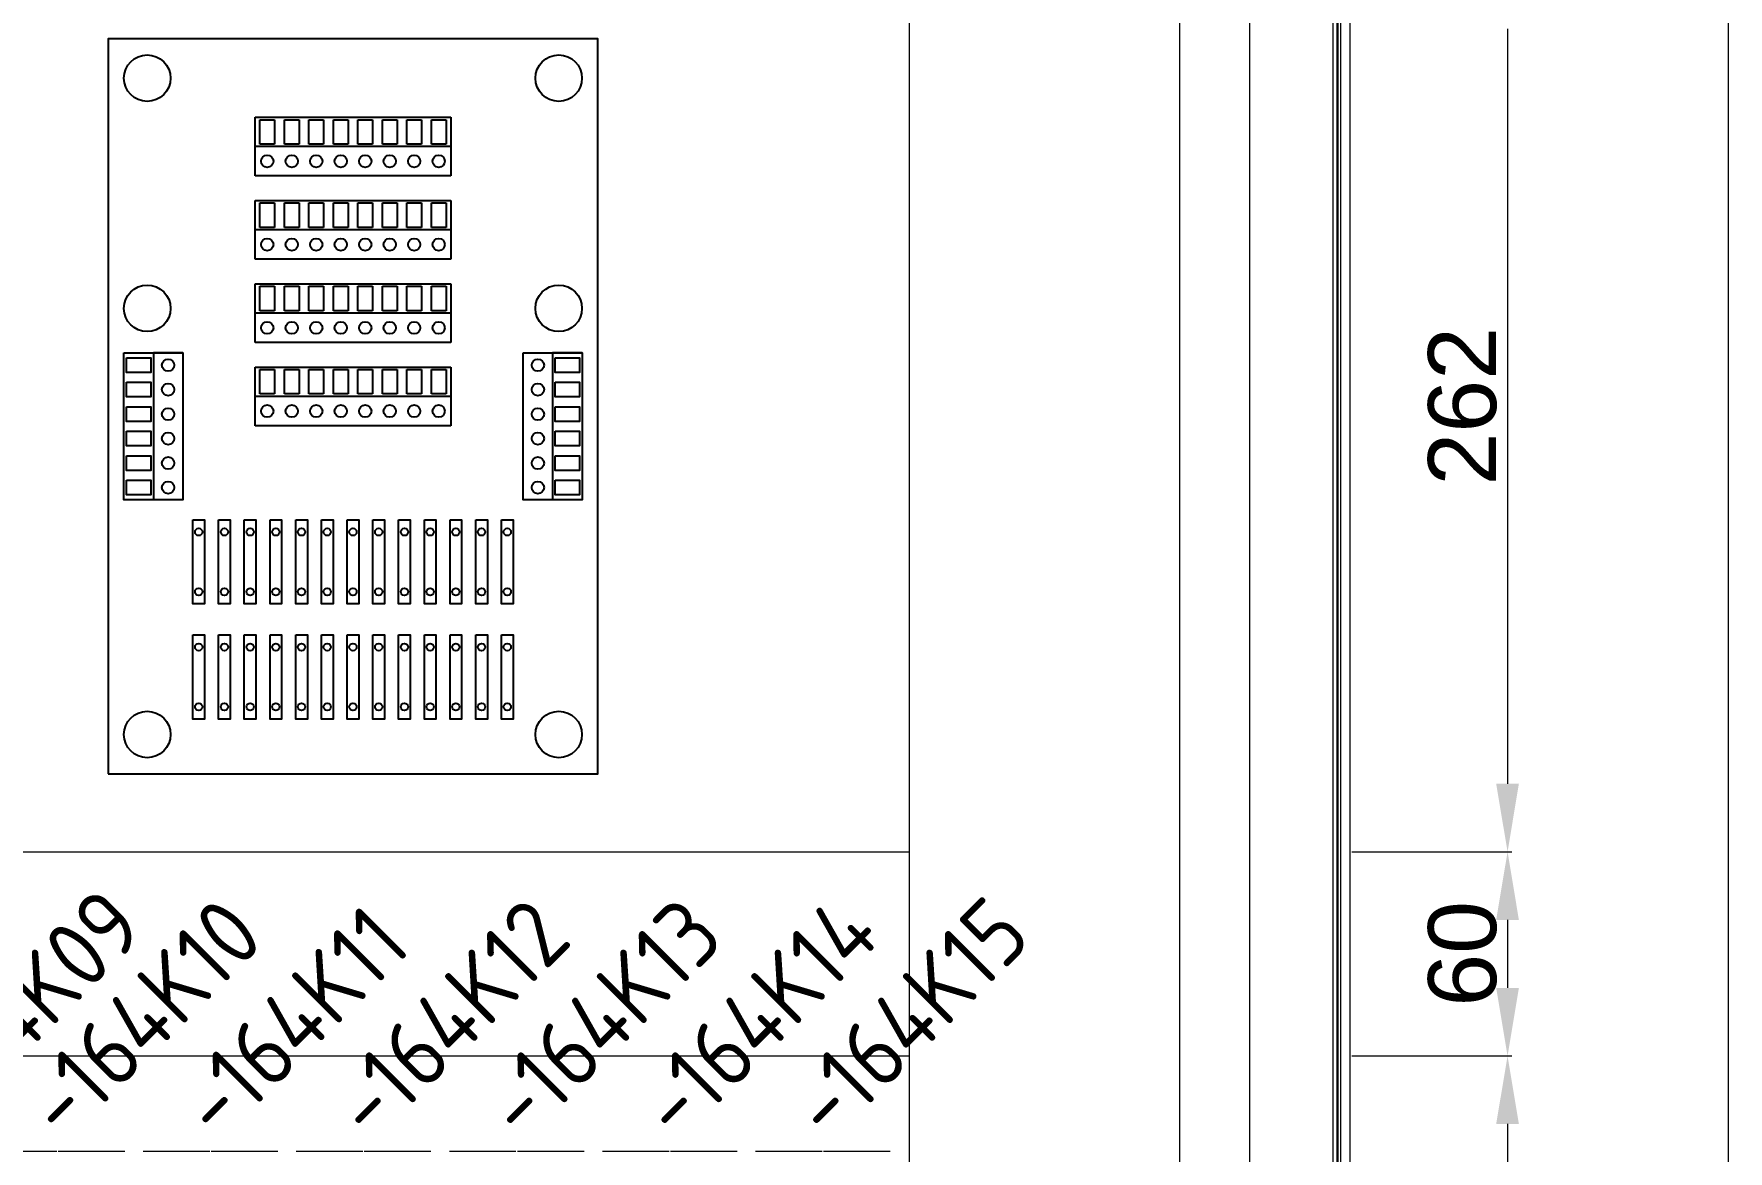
# Model space of a CAD drawing. Header units: millimetres. Extents: x 1359 to 3577, y 1336 to 3557.
# Drawn here: x 3075.2 to 3573.3, y 2031.6 to 2360.1 of the extents above; entities that cross this region are included whole.
import ezdxf

# ---------------------------------------------------------------- set-up
doc = ezdxf.new("R2010")
doc.units = ezdxf.units.MM
doc.set_wipeout_variables(frame=1)
doc.layers.add('000-PI-Oprema', color=30, linetype='Continuous', lineweight=5)
doc.layers.add('000-PI-ORMAR', color=2, linetype='Continuous')
doc.layers.add('002-PI-Kabelska kanalica', color=150, linetype='Continuous')
doc.styles.add('PI0', font='isocpeur.ttf', dxfattribs={"width": 0.9})
doc.styles.get("Standard").update_dxf_attribs({"font": 'arial.ttf'})

msp = doc.modelspace()

# ---------------------------------------------------------------- linework, layer by layer
at = {"layer": '000-PI-Oprema', "color": 0, "linetype": 'ByBlock', "lineweight": 0}
for p, q in [((3062.35, 2031.56), (3081.95, 2031.56)), ((3082.35, 2031.56), (3101.95, 2031.56)), ((3107.35, 2031.56), (3126.95, 2031.56)), ((3127.35, 2031.56), (3146.95, 2031.56)), ((3152.35, 2031.56), (3171.95, 2031.56)), ((3172.35, 2031.56), (3191.95, 2031.56)), ((3197.35, 2031.56), (3216.95, 2031.56)), ((3217.35, 2031.56), (3236.95, 2031.56)), ((3242.35, 2031.56), (3261.95, 2031.56)), ((3262.35, 2031.56), (3281.95, 2031.56)), ((3287.35, 2031.56), (3306.95, 2031.56)), ((3307.35, 2031.56), (3326.95, 2031.56))]:
    msp.add_line(p, q, dxfattribs=at)
at = {"layer": '000-PI-ORMAR', "color": 0, "linetype": 'ByBlock', "lineweight": 0}
msp.add_line((3412.07, 3351.56), (3412.07, 1461.56), dxfattribs=at)
at = {"layer": '002-PI-Kabelska kanalica', "color": 0, "linetype": 'ByBlock', "lineweight": 0}
for p, q in [((3457.07, 3400.66), (3457.07, 1416.16)), ((3458.38, 1416.16), (3458.38, 3400.66)), ((3458.57, 3380.02), (3458.57, 1429.16)), ((3459.35, 3379.96), (3459.35, 1428.96)), ((3462.07, 3379.96), (3462.07, 1428.96)), ((3332.57, 3351.56), (3332.57, 1679.56)), ((3432.57, 3351.56), (3432.57, 1679.56)), ((2516.57, 2119.56), (3332.57, 2119.56)), ((3332.57, 2119.56), (3332.57, 2059.56)), ((2516.57, 2059.56), (3332.57, 2059.56))]:
    msp.add_line(p, q, dxfattribs=at)
at = {"layer": '002-PI-Kabelska kanalica', "color": 0, "linetype": 'ByBlock', "lineweight": 0, "ltscale": 0.25}
for p, q in [((3573.34, 3383.16), (3573.34, 1426.16)), ((3508.49, 2361.56), (3508.49, 2139.56)), ((3462.7, 2119.56), (3509.74, 2119.56)), ((3462.7, 2119.56), (3509.74, 2119.56)), ((3508.49, 2099.56), (3508.49, 2079.56)), ((3462.7, 2059.56), (3509.74, 2059.56)), ((3462.7, 2059.56), (3509.74, 2059.56)), ((3508.49, 2039.56), (3508.49, 1919.56))]:
    msp.add_line(p, q, dxfattribs=at)
at = {"layer": '002-PI-Kabelska kanalica', "color": 0, "linetype": 'ByBlock', "ltscale": 0.25}
for points in [[(3505.15, 2139.56), (3511.82, 2139.56), (3508.49, 2119.56)], [(3505.15, 2099.56), (3511.82, 2099.56), (3508.49, 2119.56)], [(3505.15, 2079.56), (3511.82, 2079.56), (3508.49, 2059.56)], [(3505.15, 2039.56), (3511.82, 2039.56), (3508.49, 2059.56)]]:
    msp.add_solid(points, dxfattribs=at)

# ---------------------------------------------------------------- texts
at = {"layer": '002-PI-Kabelska kanalica', "color": 0, "linetype": 'ByBlock', "lineweight": 0, "style": 'PI0', "width": 0.9}
for s, p in [('-164K09', (3046.29, 2033.62)), ('-164K10', (3084.32, 2033.82)), ('-164K11', (3129.72, 2033.82)), ('-164K12', (3174.72, 2033.62)), ('-164K13', (3219.32, 2033.62)), ('-164K14', (3264.72, 2033.62)), ('-164K15', (3309.32, 2033.62))]:
    msp.add_text(s, height=20, rotation=45, dxfattribs=at).set_placement(p)
at = {"layer": '002-PI-Kabelska kanalica', "color": 0, "linetype": 'ByBlock', "lineweight": 0, "ltscale": 0.25, "char_height": 20, "attachment_point": 5, "rotation": 90}
for s, insert in [('262', (3495.27, 2250.56)), ('60', (3495.27, 2089.56))]:
    msp.add_mtext(s, dxfattribs=dict(at, insert=insert))

# ---------------------------------------------------------------- wipeouts: each hides what was drawn before it
at = {"color": 7}
msp.add_wipeout([(3097.01, 2142.54), (3097.01, 2358.57), (3241.03, 2358.57), (3241.03, 2142.54)], dxfattribs=at)

# ---------------------------------------------------------------- next in the draw order: linework, layer by layer
at = {"color": 7, "ltscale": 0.25}
for p, q in [((3140.22, 2318.28), (3140.22, 2335.56)), ((3140.22, 2335.56), (3197.82, 2335.56)), ((3141.66, 2327.64), (3141.66, 2334.84)), ((3141.66, 2334.84), (3145.98, 2334.84)), ((3145.98, 2334.84), (3145.98, 2327.64)), ((3148.86, 2327.64), (3148.86, 2334.84)), ((3148.86, 2334.84), (3153.18, 2334.84)), ((3153.18, 2334.84), (3153.18, 2327.64)), ((3156.06, 2327.64), (3156.06, 2334.84)), ((3156.06, 2334.84), (3160.38, 2334.84)), ((3160.38, 2334.84), (3160.38, 2327.64)), ((3163.26, 2327.64), (3163.26, 2334.84)), ((3163.26, 2334.84), (3167.58, 2334.84)), ((3167.58, 2334.84), (3167.58, 2327.64)), ((3170.46, 2327.64), (3170.46, 2334.84)), ((3170.46, 2334.84), (3174.78, 2334.84)), ((3174.78, 2334.84), (3174.78, 2327.64)), ((3177.66, 2327.64), (3177.66, 2334.84)), ((3177.66, 2334.84), (3181.98, 2334.84)), ((3181.98, 2334.84), (3181.98, 2327.64)), ((3184.86, 2327.64), (3184.86, 2334.84)), ((3184.86, 2334.84), (3189.18, 2334.84)), ((3189.18, 2334.84), (3189.18, 2327.64)), ((3192.06, 2327.64), (3192.06, 2334.84)), ((3192.06, 2334.84), (3196.38, 2334.84)), ((3196.38, 2334.84), (3196.38, 2327.64)), ((3197.82, 2326.92), (3140.22, 2326.92)), ((3145.98, 2327.64), (3141.66, 2327.64)), ((3153.18, 2327.64), (3148.86, 2327.64)), ((3160.38, 2327.64), (3156.06, 2327.64)), ((3167.58, 2327.64), (3163.26, 2327.64)), ((3174.78, 2327.64), (3170.46, 2327.64)), ((3181.98, 2327.64), (3177.66, 2327.64)), ((3189.18, 2327.64), (3184.86, 2327.64)), ((3196.38, 2327.64), (3192.06, 2327.64)), ((3197.82, 2318.28), (3140.22, 2318.28)), ((3140.22, 2293.79), (3140.22, 2311.08)), ((3140.22, 2311.08), (3197.82, 2311.08)), ((3141.66, 2303.15), (3141.66, 2310.36)), ((3141.66, 2310.36), (3145.98, 2310.36)), ((3145.98, 2310.36), (3145.98, 2303.15)), ((3148.86, 2303.15), (3148.86, 2310.36)), ((3148.86, 2310.36), (3153.18, 2310.36)), ((3153.18, 2310.36), (3153.18, 2303.15)), ((3156.06, 2303.15), (3156.06, 2310.36)), ((3156.06, 2310.36), (3160.38, 2310.36)), ((3160.38, 2310.36), (3160.38, 2303.15)), ((3163.26, 2303.15), (3163.26, 2310.36)), ((3163.26, 2310.36), (3167.58, 2310.36)), ((3167.58, 2310.36), (3167.58, 2303.15)), ((3170.46, 2303.15), (3170.46, 2310.36)), ((3170.46, 2310.36), (3174.78, 2310.36)), ((3174.78, 2310.36), (3174.78, 2303.15)), ((3177.66, 2303.15), (3177.66, 2310.36)), ((3177.66, 2310.36), (3181.98, 2310.36)), ((3181.98, 2310.36), (3181.98, 2303.15)), ((3184.86, 2303.15), (3184.86, 2310.36)), ((3184.86, 2310.36), (3189.18, 2310.36)), ((3189.18, 2310.36), (3189.18, 2303.15)), ((3192.06, 2303.15), (3192.06, 2310.36)), ((3192.06, 2310.36), (3196.38, 2310.36)), ((3196.38, 2310.36), (3196.38, 2303.15)), ((3197.82, 2302.43), (3140.22, 2302.43)), ((3145.98, 2303.15), (3141.66, 2303.15)), ((3153.18, 2303.15), (3148.86, 2303.15)), ((3160.38, 2303.15), (3156.06, 2303.15)), ((3167.58, 2303.15), (3163.26, 2303.15)), ((3174.78, 2303.15), (3170.46, 2303.15)), ((3181.98, 2303.15), (3177.66, 2303.15)), ((3189.18, 2303.15), (3184.86, 2303.15)), ((3196.38, 2303.15), (3192.06, 2303.15)), ((3197.82, 2293.79), (3140.22, 2293.79)), ((3140.22, 2269.31), (3140.22, 2286.59)), ((3140.22, 2286.59), (3197.82, 2286.59)), ((3141.66, 2278.67), (3141.66, 2285.87)), ((3141.66, 2285.87), (3145.98, 2285.87)), ((3145.98, 2285.87), (3145.98, 2278.67)), ((3148.86, 2278.67), (3148.86, 2285.87)), ((3148.86, 2285.87), (3153.18, 2285.87)), ((3153.18, 2285.87), (3153.18, 2278.67)), ((3156.06, 2278.67), (3156.06, 2285.87)), ((3156.06, 2285.87), (3160.38, 2285.87)), ((3160.38, 2285.87), (3160.38, 2278.67)), ((3163.26, 2278.67), (3163.26, 2285.87)), ((3163.26, 2285.87), (3167.58, 2285.87)), ((3167.58, 2285.87), (3167.58, 2278.67)), ((3170.46, 2278.67), (3170.46, 2285.87)), ((3170.46, 2285.87), (3174.78, 2285.87)), ((3174.78, 2285.87), (3174.78, 2278.67)), ((3177.66, 2278.67), (3177.66, 2285.87)), ((3177.66, 2285.87), (3181.98, 2285.87)), ((3181.98, 2285.87), (3181.98, 2278.67)), ((3184.86, 2278.67), (3184.86, 2285.87)), ((3184.86, 2285.87), (3189.18, 2285.87)), ((3189.18, 2285.87), (3189.18, 2278.67)), ((3192.06, 2278.67), (3192.06, 2285.87)), ((3192.06, 2285.87), (3196.38, 2285.87)), ((3196.38, 2285.87), (3196.38, 2278.67)), ((3197.82, 2277.95), (3140.22, 2277.95)), ((3145.98, 2278.67), (3141.66, 2278.67)), ((3153.18, 2278.67), (3148.86, 2278.67)), ((3160.38, 2278.67), (3156.06, 2278.67)), ((3167.58, 2278.67), (3163.26, 2278.67)), ((3174.78, 2278.67), (3170.46, 2278.67)), ((3181.98, 2278.67), (3177.66, 2278.67)), ((3189.18, 2278.67), (3184.86, 2278.67)), ((3196.38, 2278.67), (3192.06, 2278.67)), ((3197.82, 2269.31), (3140.22, 2269.31)), ((3140.22, 2244.83), (3140.22, 2262.11)), ((3140.22, 2262.11), (3197.82, 2262.11)), ((3141.66, 2254.19), (3141.66, 2261.39)), ((3141.66, 2261.39), (3145.98, 2261.39)), ((3145.98, 2261.39), (3145.98, 2254.19)), ((3148.86, 2254.19), (3148.86, 2261.39)), ((3148.86, 2261.39), (3153.18, 2261.39)), ((3153.18, 2261.39), (3153.18, 2254.19)), ((3156.06, 2254.19), (3156.06, 2261.39)), ((3156.06, 2261.39), (3160.38, 2261.39)), ((3160.38, 2261.39), (3160.38, 2254.19)), ((3163.26, 2254.19), (3163.26, 2261.39)), ((3163.26, 2261.39), (3167.58, 2261.39)), ((3167.58, 2261.39), (3167.58, 2254.19)), ((3170.46, 2254.19), (3170.46, 2261.39)), ((3170.46, 2261.39), (3174.78, 2261.39)), ((3174.78, 2261.39), (3174.78, 2254.19)), ((3177.66, 2254.19), (3177.66, 2261.39)), ((3177.66, 2261.39), (3181.98, 2261.39)), ((3181.98, 2261.39), (3181.98, 2254.19)), ((3184.86, 2254.19), (3184.86, 2261.39)), ((3184.86, 2261.39), (3189.18, 2261.39)), ((3189.18, 2261.39), (3189.18, 2254.19)), ((3192.06, 2254.19), (3192.06, 2261.39)), ((3192.06, 2261.39), (3196.38, 2261.39)), ((3196.38, 2261.39), (3196.38, 2254.19)), ((3197.82, 2253.47), (3140.22, 2253.47)), ((3145.98, 2254.19), (3141.66, 2254.19)), ((3153.18, 2254.19), (3148.86, 2254.19)), ((3160.38, 2254.19), (3156.06, 2254.19)), ((3167.58, 2254.19), (3163.26, 2254.19)), ((3174.78, 2254.19), (3170.46, 2254.19)), ((3181.98, 2254.19), (3177.66, 2254.19)), ((3189.18, 2254.19), (3184.86, 2254.19)), ((3196.38, 2254.19), (3192.06, 2254.19)), ((3197.82, 2244.83), (3140.22, 2244.83))]:
    msp.add_line(p, q, dxfattribs=at)
msp.add_lwpolyline([(3097.01, 2142.54), (3241.03, 2142.54), (3241.03, 2358.57), (3097.01, 2358.57)], close=True, dxfattribs=at)
for points in [[(3197.82, 2335.56), (3197.82, 2318.28)], [(3197.82, 2311.08), (3197.82, 2293.79)], [(3197.82, 2286.59), (3197.82, 2269.31)], [(3101.69, 2266.26), (3118.97, 2266.26), (3118.97, 2223.06), (3101.69, 2223.06), (3101.69, 2266.26)], [(3102.41, 2264.82), (3109.61, 2264.82), (3109.61, 2260.5), (3102.41, 2260.5), (3102.41, 2264.82)], [(3118.97, 2266.26), (3110.33, 2266.26), (3110.33, 2223.06)], [(3197.82, 2262.11), (3197.82, 2244.83)], [(3219.08, 2266.26), (3236.36, 2266.26), (3236.36, 2223.06), (3219.08, 2223.06), (3219.08, 2266.26)], [(3236.36, 2266.26), (3227.72, 2266.26), (3227.72, 2223.06)], [(3228.44, 2264.82), (3235.64, 2264.82), (3235.64, 2260.5), (3228.44, 2260.5), (3228.44, 2264.82)], [(3102.41, 2257.62), (3109.61, 2257.62), (3109.61, 2253.3), (3102.41, 2253.3), (3102.41, 2257.62)], [(3228.44, 2257.62), (3235.64, 2257.62), (3235.64, 2253.3), (3228.44, 2253.3), (3228.44, 2257.62)], [(3102.41, 2250.42), (3109.61, 2250.42), (3109.61, 2246.1), (3102.41, 2246.1), (3102.41, 2250.42)], [(3228.44, 2250.42), (3235.64, 2250.42), (3235.64, 2246.1), (3228.44, 2246.1), (3228.44, 2250.42)], [(3102.41, 2243.22), (3109.61, 2243.22), (3109.61, 2238.9), (3102.41, 2238.9), (3102.41, 2243.22)], [(3228.44, 2243.22), (3235.64, 2243.22), (3235.64, 2238.9), (3228.44, 2238.9), (3228.44, 2243.22)], [(3102.41, 2236.02), (3109.61, 2236.02), (3109.61, 2231.7), (3102.41, 2231.7), (3102.41, 2236.02)], [(3228.44, 2236.02), (3235.64, 2236.02), (3235.64, 2231.7), (3228.44, 2231.7), (3228.44, 2236.02)], [(3102.41, 2228.82), (3109.61, 2228.82), (3109.61, 2224.5), (3102.41, 2224.5), (3102.41, 2228.82)], [(3228.44, 2228.82), (3235.64, 2228.82), (3235.64, 2224.5), (3228.44, 2224.5), (3228.44, 2228.82)], [(3121.95, 2217.21), (3125.36, 2217.21), (3125.36, 2192.43), (3121.95, 2192.43), (3121.95, 2217.21)], [(3129.51, 2217.21), (3132.92, 2217.21), (3132.92, 2192.43), (3129.51, 2192.43), (3129.51, 2217.21)], [(3137.07, 2217.21), (3140.48, 2217.21), (3140.48, 2192.43), (3137.07, 2192.43), (3137.07, 2217.21)], [(3144.63, 2217.21), (3148.04, 2217.21), (3148.04, 2192.43), (3144.63, 2192.43), (3144.63, 2217.21)], [(3152.2, 2217.21), (3155.6, 2217.21), (3155.6, 2192.43), (3152.2, 2192.43), (3152.2, 2217.21)], [(3159.76, 2217.21), (3163.16, 2217.21), (3163.16, 2192.43), (3159.76, 2192.43), (3159.76, 2217.21)], [(3167.32, 2217.21), (3170.72, 2217.21), (3170.72, 2192.43), (3167.32, 2192.43), (3167.32, 2217.21)], [(3174.88, 2217.21), (3178.28, 2217.21), (3178.28, 2192.43), (3174.88, 2192.43), (3174.88, 2217.21)], [(3182.44, 2217.21), (3185.84, 2217.21), (3185.84, 2192.43), (3182.44, 2192.43), (3182.44, 2217.21)], [(3190, 2217.21), (3193.41, 2217.21), (3193.41, 2192.43), (3190, 2192.43), (3190, 2217.21)], [(3197.56, 2217.21), (3200.97, 2217.21), (3200.97, 2192.43), (3197.56, 2192.43), (3197.56, 2217.21)], [(3205.12, 2217.21), (3208.53, 2217.21), (3208.53, 2192.43), (3205.12, 2192.43), (3205.12, 2217.21)], [(3212.68, 2217.21), (3216.09, 2217.21), (3216.09, 2192.43), (3212.68, 2192.43), (3212.68, 2217.21)], [(3121.95, 2183.37), (3125.36, 2183.37), (3125.36, 2158.59), (3121.95, 2158.59), (3121.95, 2183.37)], [(3129.51, 2183.37), (3132.92, 2183.37), (3132.92, 2158.59), (3129.51, 2158.59), (3129.51, 2183.37)], [(3137.07, 2183.37), (3140.48, 2183.37), (3140.48, 2158.59), (3137.07, 2158.59), (3137.07, 2183.37)], [(3144.63, 2183.37), (3148.04, 2183.37), (3148.04, 2158.59), (3144.63, 2158.59), (3144.63, 2183.37)], [(3152.2, 2183.37), (3155.6, 2183.37), (3155.6, 2158.59), (3152.2, 2158.59), (3152.2, 2183.37)], [(3159.76, 2183.37), (3163.16, 2183.37), (3163.16, 2158.59), (3159.76, 2158.59), (3159.76, 2183.37)], [(3167.32, 2183.37), (3170.72, 2183.37), (3170.72, 2158.59), (3167.32, 2158.59), (3167.32, 2183.37)], [(3174.88, 2183.37), (3178.28, 2183.37), (3178.28, 2158.59), (3174.88, 2158.59), (3174.88, 2183.37)], [(3182.44, 2183.37), (3185.84, 2183.37), (3185.84, 2158.59), (3182.44, 2158.59), (3182.44, 2183.37)], [(3190, 2183.37), (3193.41, 2183.37), (3193.41, 2158.59), (3190, 2158.59), (3190, 2183.37)], [(3197.56, 2183.37), (3200.97, 2183.37), (3200.97, 2158.59), (3197.56, 2158.59), (3197.56, 2183.37)], [(3205.12, 2183.37), (3208.53, 2183.37), (3208.53, 2158.59), (3205.12, 2158.59), (3205.12, 2183.37)], [(3212.68, 2183.37), (3216.09, 2183.37), (3216.09, 2158.59), (3212.68, 2158.59), (3212.68, 2183.37)]]:
    msp.add_lwpolyline(points, dxfattribs=at)
for centre, radius in [((3108.53, 2347.05), 6.84), ((3229.51, 2347.05), 6.84), ((3143.82, 2322.6), 1.8), ((3151.02, 2322.6), 1.8), ((3158.22, 2322.6), 1.8), ((3165.42, 2322.6), 1.8), ((3172.62, 2322.6), 1.8), ((3179.82, 2322.6), 1.8), ((3187.02, 2322.6), 1.8), ((3194.22, 2322.6), 1.8), ((3143.82, 2298.11), 1.8), ((3151.02, 2298.11), 1.8), ((3158.22, 2298.11), 1.8), ((3165.42, 2298.11), 1.8), ((3172.62, 2298.11), 1.8), ((3179.82, 2298.11), 1.8), ((3187.02, 2298.11), 1.8), ((3194.22, 2298.11), 1.8), ((3108.53, 2279.36), 6.84), ((3229.51, 2279.36), 6.84), ((3143.82, 2273.63), 1.8), ((3151.02, 2273.63), 1.8), ((3158.22, 2273.63), 1.8), ((3165.42, 2273.63), 1.8), ((3172.62, 2273.63), 1.8), ((3179.82, 2273.63), 1.8), ((3187.02, 2273.63), 1.8), ((3194.22, 2273.63), 1.8), ((3114.65, 2262.66), 1.8), ((3223.4, 2262.66), 1.8), ((3114.65, 2255.46), 1.8), ((3223.4, 2255.46), 1.8), ((3114.65, 2248.26), 1.8), ((3143.82, 2249.15), 1.8), ((3151.02, 2249.15), 1.8), ((3158.22, 2249.15), 1.8), ((3165.42, 2249.15), 1.8), ((3172.62, 2249.15), 1.8), ((3179.82, 2249.15), 1.8), ((3187.02, 2249.15), 1.8), ((3194.22, 2249.15), 1.8), ((3223.4, 2248.26), 1.8), ((3114.65, 2241.06), 1.8), ((3223.4, 2241.06), 1.8), ((3114.65, 2233.86), 1.8), ((3223.4, 2233.86), 1.8), ((3114.65, 2226.66), 1.8), ((3223.4, 2226.66), 1.8), ((3123.65, 2213.61), 1.08), ((3131.21, 2213.61), 1.08), ((3138.78, 2213.61), 1.08), ((3146.34, 2213.61), 1.08), ((3153.9, 2213.61), 1.08), ((3161.46, 2213.61), 1.08), ((3169.02, 2213.61), 1.08), ((3176.58, 2213.61), 1.08), ((3184.14, 2213.61), 1.08), ((3191.7, 2213.61), 1.08), ((3199.26, 2213.61), 1.08), ((3206.83, 2213.61), 1.08), ((3214.39, 2213.61), 1.08), ((3123.65, 2196.03), 1.08), ((3131.21, 2196.03), 1.08), ((3138.78, 2196.03), 1.08), ((3146.34, 2196.03), 1.08), ((3153.9, 2196.03), 1.08), ((3161.46, 2196.03), 1.08), ((3169.02, 2196.03), 1.08), ((3176.58, 2196.03), 1.08), ((3184.14, 2196.03), 1.08), ((3191.7, 2196.03), 1.08), ((3199.26, 2196.03), 1.08), ((3206.83, 2196.03), 1.08), ((3214.39, 2196.03), 1.08), ((3123.65, 2179.77), 1.08), ((3131.21, 2179.77), 1.08), ((3138.78, 2179.77), 1.08), ((3146.34, 2179.77), 1.08), ((3153.9, 2179.77), 1.08), ((3161.46, 2179.77), 1.08), ((3169.02, 2179.77), 1.08), ((3176.58, 2179.77), 1.08), ((3184.14, 2179.77), 1.08), ((3191.7, 2179.77), 1.08), ((3199.26, 2179.77), 1.08), ((3206.83, 2179.77), 1.08), ((3214.39, 2179.77), 1.08), ((3123.65, 2162.19), 1.08), ((3131.21, 2162.19), 1.08), ((3138.78, 2162.19), 1.08), ((3146.34, 2162.19), 1.08), ((3153.9, 2162.19), 1.08), ((3161.46, 2162.19), 1.08), ((3169.02, 2162.19), 1.08), ((3176.58, 2162.19), 1.08), ((3184.14, 2162.19), 1.08), ((3191.7, 2162.19), 1.08), ((3199.26, 2162.19), 1.08), ((3206.83, 2162.19), 1.08), ((3214.39, 2162.19), 1.08), ((3108.53, 2154.06), 6.84), ((3229.51, 2154.06), 6.84)]:
    msp.add_circle(centre, radius, dxfattribs=at)

doc.saveas('drawing.dxf')
